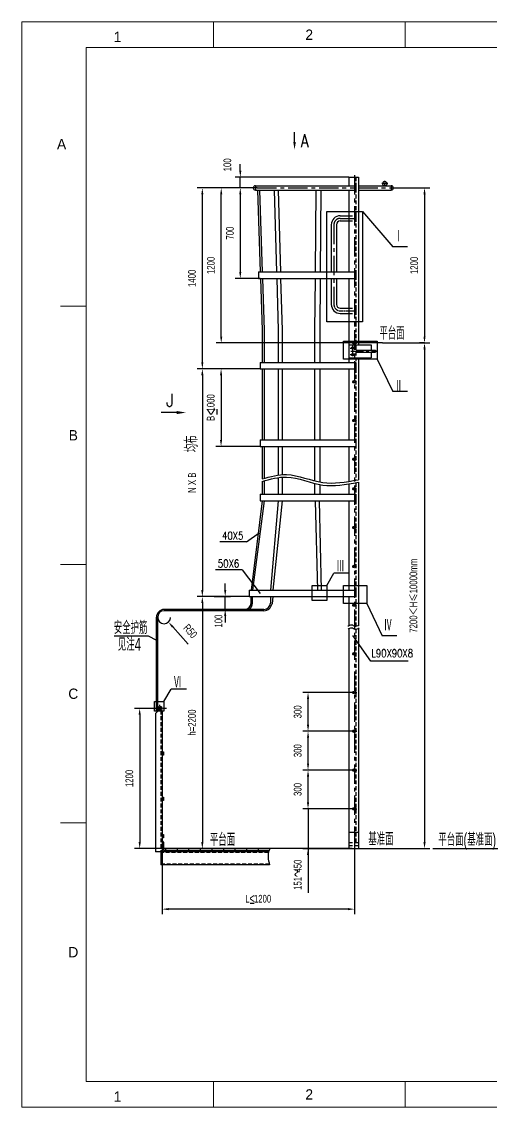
# Model space of a CAD drawing. Extents: x 148 to 221443, y -36682 to 6758.
# Drawn here: x 114475 to 118105, y -12439 to -4039 of the extents above; entities that cross this region are included whole.
import ezdxf
from ezdxf.enums import TextEntityAlignment as Align

# ---------------------------------------------------------------- set-up
doc = ezdxf.new("R2010")
doc.units = 0
doc.header["$LTSCALE"] = 10
doc.header["$MEASUREMENT"] = 0
doc.linetypes.add('CENTERX2', pattern=[4, 2.5, -0.5, 0.5, -0.5])
doc.linetypes.add('HIDDENX2', pattern=[0.75, 0.5, -0.25])
for name, color, linetype in [('2', 4, 'Continuous'), ('CENTER', 1, 'CENTERX2'), ('DIM', 4, 'Continuous'), ('HIDDEN', 7, 'HIDDENX2'), ('RED', 7, 'Continuous'), ('WHITE', 7, 'Continuous')]:
    doc.layers.add(name, color=color, linetype=linetype)
doc.layers.add('2（细实线）', color=3, linetype='Continuous', lineweight=20)
doc.layers.add('图框层', color=7, linetype='Continuous', lineweight=15)
doc.styles.add('HZ', font='ROMS.SHX', dxfattribs={"width": 0.75, "bigfont": 'GBCBIG.SHX'})
doc.styles.get("Standard").update_dxf_attribs({"font": 'wison_e.shx', "width": 0.75, "bigfont": 'wison_c.shx'})
doc.styles.add('XW', font='ROMANS.shx', dxfattribs={"width": 0.85})
doc.dimstyles.new('DIM1', dxfattribs={"dimscale": 20, "dimtxt": 3, "dimasz": 2.5, "dimexe": 2, "dimexo": 0, "dimgap": 1, "dimtad": 0, "dimdec": 0, "dimzin": 0, "dimdsep": 46, "dimtxsty": 'Standard', "dimcen": 2, "dimclrd": 3, "dimclre": 3, "dimclrt": 3, "dimadec": 0, "dimazin": 0, "dimtfac": 0.666667, "dimtdec": 0, "dimtofl": 0, "dimtmove": 2, "dimatfit": 1, "dimfxl": 2, "dimtvp": 1.333333, "dimtolj": 1, "dimtzin": 0, "dimarcsym": 0})

# ---------------------------------------------------------------- blocks, each defined once
blk = doc.blocks.new('*D469')
at = {"layer": 'Defpoints', "color": 0}
for p in [(116298.8, -5325.3), (116168.3, -6025.3), (116323.3, -6025.3)]:
    blk.add_point(p, dxfattribs=at)
at = {"layer": 'DIM', "color": 3, "lineweight": -2}
for p, q in [((116298.8, -5325.3), (116128.3, -5325.3)), ((116168.3, -5375.3), (116168.3, -5975.3)), ((116323.3, -6025.3), (116128.3, -6025.3))]:
    blk.add_line(p, q, dxfattribs=at)
at = {"layer": 'DIM', "color": 3}
for points in [[(116176.6, -5375.3), (116159.9, -5375.3), (116168.3, -5325.3)], [(116159.9, -5975.3), (116176.6, -5975.3), (116168.3, -6025.3)]]:
    blk.add_solid(points, dxfattribs=at)
at = {"layer": 'DIM', "color": 3, "insert": (116088.3, -5675.3), "char_height": 60, "attachment_point": 5, "rotation": 90}
blk.add_mtext('\\A1;700', dxfattribs=at)
blk = doc.blocks.new('*D470')
at = {"layer": 'Defpoints', "color": 0}
for p in [(116020.5, -5325.3), (116298.8, -5325.3), (117269, -6525.3)]:
    blk.add_point(p, dxfattribs=at)
at = {"layer": 'DIM', "color": 3, "lineweight": -2}
for p, q in [((116298.8, -5325.3), (115980.5, -5325.3)), ((116020.5, -6475.3), (116020.5, -5375.3)), ((117269, -6525.3), (115980.5, -6525.3))]:
    blk.add_line(p, q, dxfattribs=at)
at = {"layer": 'DIM', "color": 3}
for points in [[(116028.8, -5375.3), (116012.2, -5375.3), (116020.5, -5325.3)], [(116012.2, -6475.3), (116028.8, -6475.3), (116020.5, -6525.3)]]:
    blk.add_solid(points, dxfattribs=at)
at = {"layer": 'DIM', "color": 3, "insert": (115940.5, -5925.3), "char_height": 60, "attachment_point": 5, "rotation": 90}
blk.add_mtext('\\A1;1200', dxfattribs=at)
blk = doc.blocks.new('*D471')
at = {"layer": 'Defpoints', "color": 0}
for p in [(115874.3, -5325.3), (116298.8, -5325.3), (116323.3, -6725.3)]:
    blk.add_point(p, dxfattribs=at)
at = {"layer": 'DIM', "color": 3, "lineweight": -2}
for p, q in [((116298.8, -5325.3), (115834.3, -5325.3)), ((115874.3, -6675.3), (115874.3, -5375.3)), ((116323.3, -6725.3), (115834.3, -6725.3))]:
    blk.add_line(p, q, dxfattribs=at)
at = {"layer": 'DIM', "color": 3}
for points in [[(115882.6, -5375.3), (115865.9, -5375.3), (115874.3, -5325.3)], [(115865.9, -6675.3), (115882.6, -6675.3), (115874.3, -6725.3)]]:
    blk.add_solid(points, dxfattribs=at)
at = {"layer": 'DIM', "color": 3, "insert": (115794.3, -6025.3), "char_height": 60, "attachment_point": 5, "rotation": 90}
blk.add_mtext('\\A1;1400', dxfattribs=at)
blk = doc.blocks.new('*D472')
at = {"layer": 'Defpoints', "color": 0}
for p in [(116323.3, -6725.3), (116019.4, -7325.3), (116323.3, -7325.3)]:
    blk.add_point(p, dxfattribs=at)
at = {"layer": 'DIM', "color": 3, "lineweight": -2}
for p, q in [((116323.3, -6725.3), (115979.4, -6725.3)), ((116019.4, -6775.3), (116019.4, -7275.3)), ((116323.3, -7325.3), (115979.4, -7325.3))]:
    blk.add_line(p, q, dxfattribs=at)
at = {"layer": 'DIM', "color": 3}
for points in [[(116027.7, -6775.3), (116011, -6775.3), (116019.4, -6725.3)], [(116011, -7275.3), (116027.7, -7275.3), (116019.4, -7325.3)]]:
    blk.add_solid(points, dxfattribs=at)
at = {"layer": 'DIM', "color": 3, "insert": (115939.4, -7025.3), "char_height": 60, "attachment_point": 5, "rotation": 90}
blk.add_mtext('\\A1;B  1000', dxfattribs=at)
blk = doc.blocks.new('*D473')
at = {"layer": 'Defpoints', "color": 0}
for p in [(116303.3, -6725.3), (115874.3, -8487.5), (116237.3, -8487.5)]:
    blk.add_point(p, dxfattribs=at)
at = {"layer": 'DIM', "color": 3, "lineweight": -2}
for p, q in [((116303.3, -6725.3), (115834.3, -6725.3)), ((115874.3, -6775.3), (115874.3, -8437.5)), ((116237.3, -8487.5), (115834.3, -8487.5))]:
    blk.add_line(p, q, dxfattribs=at)
at = {"layer": 'DIM', "color": 3}
for points in [[(115882.6, -6775.3), (115865.9, -6775.3), (115874.3, -6725.3)], [(115865.9, -8437.5), (115882.6, -8437.5), (115874.3, -8487.5)]]:
    blk.add_solid(points, dxfattribs=at)
at = {"layer": 'DIM', "color": 3, "insert": (115794.3, -7606.4), "char_height": 60, "attachment_point": 5, "rotation": 90}
blk.add_mtext('\\A1;N X B', dxfattribs=at)
blk = doc.blocks.new('*D474')
at = {"layer": 'Defpoints', "color": 0}
for p in [(116693.1, -9830), (117055.9, -9830), (117035.9, -10130)]:
    blk.add_point(p, dxfattribs=at)
at = {"layer": 'DIM', "color": 3, "lineweight": -2}
for p, q in [((117055.9, -9830), (116653.1, -9830)), ((116693.1, -10080), (116693.1, -9880)), ((117035.9, -10130), (116653.1, -10130))]:
    blk.add_line(p, q, dxfattribs=at)
at = {"layer": 'DIM', "color": 3}
for points in [[(116701.5, -9880), (116684.8, -9880), (116693.1, -9830)], [(116684.8, -10080), (116701.5, -10080), (116693.1, -10130)]]:
    blk.add_solid(points, dxfattribs=at)
at = {"layer": 'DIM', "color": 3, "insert": (116613.1, -9980), "char_height": 60, "attachment_point": 5, "rotation": 90}
blk.add_mtext('\\A1;300', dxfattribs=at)
blk = doc.blocks.new('*D475')
at = {"layer": 'Defpoints', "color": 0}
for p in [(116693.1, -9530), (117055.9, -9530), (117055.9, -9830)]:
    blk.add_point(p, dxfattribs=at)
at = {"layer": 'DIM', "color": 3, "lineweight": -2}
for p, q in [((117055.9, -9530), (116653.1, -9530)), ((116693.1, -9780), (116693.1, -9580)), ((117055.9, -9830), (116653.1, -9830))]:
    blk.add_line(p, q, dxfattribs=at)
at = {"layer": 'DIM', "color": 3}
for points in [[(116701.5, -9580), (116684.8, -9580), (116693.1, -9530)], [(116684.8, -9780), (116701.5, -9780), (116693.1, -9830)]]:
    blk.add_solid(points, dxfattribs=at)
at = {"layer": 'DIM', "color": 3, "insert": (116613.1, -9680), "char_height": 60, "attachment_point": 5, "rotation": 90}
blk.add_mtext('\\A1;300', dxfattribs=at)
blk = doc.blocks.new('*D476')
at = {"layer": 'Defpoints', "color": 0}
for p in [(116693.1, -9230), (117055.9, -9230), (117055.9, -9530)]:
    blk.add_point(p, dxfattribs=at)
at = {"layer": 'DIM', "color": 3, "lineweight": -2}
for p, q in [((117055.9, -9230), (116653.1, -9230)), ((116693.1, -9480), (116693.1, -9280)), ((117055.9, -9530), (116653.1, -9530))]:
    blk.add_line(p, q, dxfattribs=at)
at = {"layer": 'DIM', "color": 3}
for points in [[(116701.5, -9280), (116684.8, -9280), (116693.1, -9230)], [(116684.8, -9480), (116701.5, -9480), (116693.1, -9530)]]:
    blk.add_solid(points, dxfattribs=at)
at = {"layer": 'DIM', "color": 3, "insert": (116613.1, -9380), "char_height": 60, "attachment_point": 5, "rotation": 90}
blk.add_mtext('\\A1;300', dxfattribs=at)
blk = doc.blocks.new('*D477')
at = {"layer": 'Defpoints', "color": 0}
for p in [(117015.9, -10130), (116693.1, -10437.5), (117035.9, -10437.5)]:
    blk.add_point(p, dxfattribs=at)
at = {"layer": 'DIM', "color": 3, "lineweight": -2}
for p, q in [((116693.1, -10080), (116693.1, -10030)), ((117015.9, -10130), (116653.1, -10130)), ((116693.1, -10130), (116693.1, -10437.5)), ((117035.9, -10437.5), (116653.1, -10437.5)), ((116693.1, -10487.5), (116693.1, -10537.5))]:
    blk.add_line(p, q, dxfattribs=at)
at = {"layer": 'DIM', "color": 3}
for points in [[(116684.8, -10080), (116701.5, -10080), (116693.1, -10130)], [(116701.5, -10487.5), (116684.8, -10487.5), (116693.1, -10437.5)]]:
    blk.add_solid(points, dxfattribs=at)
at = {"layer": 'DIM', "color": 3, "insert": (116613.5, -10640), "char_height": 60, "attachment_point": 5, "rotation": 90}
blk.add_mtext('\\A1;151  450', dxfattribs=at)
blk = doc.blocks.new('*D478')
at = {"layer": 'Defpoints', "color": 0}
for p in [(117379.3, -5325.3), (117463.7, -6525.3), (117595.5, -6525.3)]:
    blk.add_point(p, dxfattribs=at)
at = {"layer": 'DIM', "color": 3, "lineweight": -2}
for p, q in [((117379.3, -5325.3), (117635.5, -5325.3)), ((117595.5, -5375.3), (117595.5, -6475.3)), ((117463.7, -6525.3), (117635.5, -6525.3))]:
    blk.add_line(p, q, dxfattribs=at)
at = {"layer": 'DIM', "color": 3}
for points in [[(117603.9, -5375.3), (117587.2, -5375.3), (117595.5, -5325.3)], [(117587.2, -6475.3), (117603.9, -6475.3), (117595.5, -6525.3)]]:
    blk.add_solid(points, dxfattribs=at)
at = {"layer": 'DIM', "color": 3, "insert": (117515.5, -5925.3), "char_height": 60, "attachment_point": 5, "rotation": 90}
blk.add_mtext('\\A1;1200', dxfattribs=at)
blk = doc.blocks.new('*D479')
at = {"layer": 'Defpoints', "color": 0}
for p in [(117595.5, -6525.3), (117359.7, -10437.5), (117595.5, -10437.5)]:
    blk.add_point(p, dxfattribs=at)
at = {"layer": 'DIM', "color": 3, "lineweight": -2}
for p, q in [((117595.5, -6525.3), (117555.5, -6525.3)), ((117595.5, -6575.3), (117595.5, -10387.5)), ((117359.7, -10437.5), (117635.5, -10437.5))]:
    blk.add_line(p, q, dxfattribs=at)
at = {"layer": 'DIM', "color": 3}
for points in [[(117603.9, -6575.3), (117587.2, -6575.3), (117595.5, -6525.3)], [(117587.2, -10387.5), (117603.9, -10387.5), (117595.5, -10437.5)]]:
    blk.add_solid(points, dxfattribs=at)
at = {"layer": 'DIM', "color": 3, "insert": (117510.2, -8481.4), "char_height": 60, "attachment_point": 5, "rotation": 90}
blk.add_mtext('\\A1;7200{\\fSimSun|b0|i0|c134|p54;＜}H{\\fSimSun|b0|i0|c134|p;≤}10000mm', dxfattribs=at)
blk = doc.blocks.new('*D480')
at = {"layer": 'Defpoints', "color": 0}
for p in [(117008.3, -5242.1), (116168.3, -5325.3), (116278.8, -5325.3)]:
    blk.add_point(p, dxfattribs=at)
at = {"layer": 'DIM', "color": 3, "lineweight": -2}
for p, q in [((116168.3, -5192.1), (116168.3, -5142.1)), ((117008.3, -5242.1), (116128.3, -5242.1)), ((116278.8, -5325.3), (116128.3, -5325.3)), ((116168.3, -5375.3), (116168.3, -5425.3))]:
    blk.add_line(p, q, dxfattribs=at)
at = {"layer": 'DIM', "color": 3}
for points in [[(116159.9, -5192.1), (116176.6, -5192.1), (116168.3, -5242.1)], [(116176.6, -5375.3), (116159.9, -5375.3), (116168.3, -5325.3)]]:
    blk.add_solid(points, dxfattribs=at)
at = {"layer": 'DIM', "color": 3, "insert": (116068.3, -5147), "char_height": 60, "attachment_point": 5, "rotation": 90}
blk.add_mtext('\\A1;100', dxfattribs=at)
blk = doc.blocks.new('*D481')
at = {"layer": 'Defpoints', "color": 0}
for p in [(116237.3, -8487.5), (115874.3, -10437.5), (116696.5, -10437.5)]:
    blk.add_point(p, dxfattribs=at)
at = {"layer": 'DIM', "color": 3, "lineweight": -2}
for p, q in [((116237.3, -8487.5), (115834.3, -8487.5)), ((115874.3, -8537.5), (115874.3, -10387.5)), ((116696.5, -10437.5), (115834.3, -10437.5))]:
    blk.add_line(p, q, dxfattribs=at)
at = {"layer": 'DIM', "color": 3}
for points in [[(115882.6, -8537.5), (115865.9, -8537.5), (115874.3, -8487.5)], [(115865.9, -10387.5), (115882.6, -10387.5), (115874.3, -10437.5)]]:
    blk.add_solid(points, dxfattribs=at)
at = {"layer": 'DIM', "color": 3, "insert": (115794.3, -9462.5), "char_height": 60, "attachment_point": 5, "rotation": 90}
blk.add_mtext('\\A1;h=2200', dxfattribs=at)
blk = doc.blocks.new('*D482')
at = {"layer": 'Defpoints', "color": 0}
for p in [(117052.3, -10287.3), (115562.3, -10462.5), (115562.3, -10906.2)]:
    blk.add_point(p, dxfattribs=at)
at = {"layer": 'DIM', "color": 3, "lineweight": -2}
for p, q in [((117052.3, -10287.3), (117052.3, -10946.2)), ((115562.3, -10462.5), (115562.3, -10946.2)), ((117002.3, -10906.2), (115612.3, -10906.2))]:
    blk.add_line(p, q, dxfattribs=at)
at = {"layer": 'DIM', "color": 3}
for points in [[(115612.3, -10897.9), (115612.3, -10914.5), (115562.3, -10906.2)], [(117002.3, -10914.5), (117002.3, -10897.9), (117052.3, -10906.2)]]:
    blk.add_solid(points, dxfattribs=at)
at = {"layer": 'DIM', "color": 3, "insert": (116307.3, -10826.2), "char_height": 60, "attachment_point": 5}
blk.add_mtext('\\A1;L  1200', dxfattribs=at)
blk = doc.blocks.new('*D483')
at = {"layer": 'Defpoints', "color": 0}
for p in [(115514.1, -9352.5), (115389, -10437.5), (115587.9, -10437.5)]:
    blk.add_point(p, dxfattribs=at)
at = {"layer": 'WHITE', "color": 3, "linetype": 'Continuous', "lineweight": -2}
for p, q in [((115514.1, -9352.5), (115349, -9352.5)), ((115389, -9402.5), (115389, -10387.5)), ((115587.9, -10437.5), (115349, -10437.5))]:
    blk.add_line(p, q, dxfattribs=at)
at = {"layer": 'WHITE', "color": 3}
for points in [[(115397.3, -9402.5), (115380.6, -9402.5), (115389, -9352.5)], [(115380.6, -10387.5), (115397.3, -10387.5), (115389, -10437.5)]]:
    blk.add_solid(points, dxfattribs=at)
at = {"layer": 'WHITE', "color": 3, "insert": (115309, -9895), "char_height": 60, "attachment_point": 5, "rotation": 90}
blk.add_mtext('\\A1;1200', dxfattribs=at)
blk = doc.blocks.new('*D484')
at = {"layer": 'Defpoints', "color": 0}
for p in [(115965.1, -8487.5), (116051.4, -8487.5), (115965.1, -8587.5)]:
    blk.add_point(p, dxfattribs=at)
at = {"layer": 'DIM', "color": 3, "lineweight": -2}
for p, q in [((116051.4, -8437.5), (116051.4, -8387.5)), ((115965.1, -8487.5), (116091.4, -8487.5)), ((115965.1, -8587.5), (116091.4, -8587.5)), ((116051.4, -8637.5), (116051.4, -8687.5))]:
    blk.add_line(p, q, dxfattribs=at)
at = {"layer": 'DIM', "color": 3}
for points in [[(116043, -8437.5), (116059.7, -8437.5), (116051.4, -8487.5)], [(116059.7, -8637.5), (116043, -8637.5), (116051.4, -8587.5)]]:
    blk.add_solid(points, dxfattribs=at)
at = {"layer": 'DIM', "color": 3, "insert": (115999.4, -8677.1), "char_height": 60, "attachment_point": 5, "rotation": 90}
blk.add_mtext('\\A1;100', dxfattribs=at)
blk = doc.blocks.new('1.25A2')
for p, q in [((14585.48, 9173.89), (14595.48, 9173.89)), ((14585.48, 9073.89), (14595.48, 9073.89)), ((14585.48, 8973.89), (14595.48, 8973.89))]:
    blk.add_line(p, q)
at = {"layer": '图框层', "ltscale": 10}
for p, q in [((14570.48, 9283.89), (15312.98, 9283.89)), ((14570.48, 8863.89), (14570.48, 9283.89)), ((14570.48, 9283.89), (14570.48, 8863.89)), ((14570.48, 9283.89), (14570.48, 9273.89)), ((14570.48, 9283.89), (14570.48, 8863.89)), ((14644.73, 9283.89), (14644.73, 9273.89)), ((14718.98, 9283.89), (14718.98, 9273.89)), ((14595.48, 9273.89), (15302.98, 9273.89)), ((14595.48, 8873.89), (14595.48, 9273.89)), ((15302.98, 8873.89), (14595.48, 8873.89)), ((14644.73, 8873.89), (14644.73, 8863.89)), ((14718.98, 8873.89), (14718.98, 8863.89)), ((15312.98, 8863.89), (14570.48, 8863.89))]:
    blk.add_line(p, q, dxfattribs=at)
at = {"style": 'HZ'}
for s, p in [('1', (14607.61, 9278.01)), ('2', (14681.86, 9278.89)), ('A', (14585.94, 9236.52)), ('B', (14590.48, 9123.89)), ('C', (14590.48, 9023.89)), ('D', (14590.48, 8923.89)), ('2', (14681.86, 8868.89)), ('1', (14607.61, 8868.01))]:
    blk.add_text(s, height=4, dxfattribs=at).set_placement(p, align=Align.MIDDLE)
blk = doc.blocks.new('*D2011')
at = {"layer": 'Defpoints', "color": 0}
for p in [(115578.6, -8647.5), (115611.8, -8684.9)]:
    blk.add_point(p, dxfattribs=at)
at = {"layer": 'DIM', "color": 3, "lineweight": -2}
blk.add_line((115764.6, -8856.8), (115645, -8722.2), dxfattribs=at)
blk.add_arc((115578.6, -8647.5), 50, 180, 358.78714, dxfattribs=at)
at = {"layer": 'DIM', "color": 3}
blk.add_solid([(115651.3, -8716.7), (115638.8, -8727.8), (115611.8, -8684.9)], dxfattribs=at)
at = {"layer": 'DIM', "color": 3, "insert": (115781.2, -8755), "char_height": 60, "attachment_point": 5, "rotation": 311.63078}
blk.add_mtext('\\A1;R50', dxfattribs=at)

msp = doc.modelspace()

# ---------------------------------------------------------------- linework, layer by layer
at = {"color": 3}
for p, q in [((116216.5971, -8064.3706), (116314.7938, -7995.5096)), ((116216.5971, -8064.3706), (116009.5257, -8064.3706)), ((116184.0337, -8280.3468), (115976.9623, -8280.3468)), ((116184.0337, -8280.3468), (116322.0113, -8464.8671))]:
    msp.add_line(p, q, dxfattribs=at)
at = {"color": 6}
msp.add_spline([(116393.2588, -10432.6489), (116394.2296, -10445.7955), (116392.2968, -10450.2104), (116394.3677, -10562.4876)], degree=3, dxfattribs=at)
at = {"layer": '2', "color": 3, "linetype": 'Continuous'}
for p, q in [((117147.3228, -8540.8595), (117267.1096, -8790.3059)), ((115190.4236, -8791.7058), (115454.4616, -8791.7058)), ((115454.4616, -8791.7058), (115518.6094, -8826.1526)), ((117178.4632, -8986.7651), (117040.5682, -8788.2255)), ((117381.6222, -8790.3059), (117267.1096, -8790.3059)), ((117467.5347, -8986.7651), (117178.4632, -8986.7651)), ((115576.7517, -9300.6775), (115632.7784, -9204.696)), ((115751.857, -9204.696), (115632.7784, -9204.696))]:
    msp.add_line(p, q, dxfattribs=at)
msp.add_lwpolyline([(115504.4658, -9300.6775), (115576.7517, -9300.6775), (115576.7517, -9375.2572), (115504.4658, -9375.2572)], close=True, dxfattribs=at)
at = {"layer": 'CENTER', "ltscale": 6}
for p, q in [((117052.2717, -5227.1822), (117052.2717, -10437.4876)), ((116298.8068, -5325.336), (117064.4987, -5325.336)), ((117083.2717, -5325.336), (117379.2751, -5325.336)), ((116893.2717, -5610.9617), (116893.2717, -6226.4739)), ((116943.2717, -5560.9617), (117063.2717, -5560.9617))]:
    msp.add_line(p, q, dxfattribs=at)
at = {"layer": 'CENTER'}
for p, q in [((117310.5487, -5291.836), (117263.9783, -5291.836)), ((117287.08, -5312.0676), (117287.08, -5270.6312)), ((116943.2717, -6276.4739), (117063.2717, -6276.4739))]:
    msp.add_line(p, q, dxfattribs=at)
at = {"layer": 'CENTER', "ltscale": 0.5}
for p, q in [((117018.6007, -6564.7068), (117056.7972, -6564.7068)), ((117018.6007, -6614.7068), (117055.9484, -6614.7068)), ((117035.8624, -6825.2189), (117071.0519, -6825.2189)), ((117035.8624, -7125.2189), (117071.0519, -7125.2189)), ((117035.8624, -7425.2189), (117071.0519, -7425.2189)), ((117035.8624, -7654.2189), (117071.0519, -7654.2189)), ((117035.8624, -7954.2189), (117071.0519, -7954.2189)), ((117035.8624, -8254.2189), (117071.0519, -8254.2189)), ((117035.8624, -8554.2189), (117071.0519, -8554.2189)), ((117035.8624, -8930.0183), (117071.0519, -8930.0183))]:
    msp.add_line(p, q, dxfattribs=at)
at = {"layer": 'CENTER', "ltscale": 4}
msp.add_line((117023.6691, -6589.7068), (117225.9376, -6589.7068), dxfattribs=at)
at = {"layer": 'CENTER', "ltscale": 6}
msp.add_arc((116943.2717, -5610.9617), 50, 90, 180, dxfattribs=at)
at = {"layer": 'CENTER'}
msp.add_arc((116943.2717, -6226.4739), 50, 180, 270, dxfattribs=at)
at = {"layer": 'DIM'}
for p, q in [((116588.8282, -4969.9779), (116588.8282, -4894.891)), ((117115.0005, -5507.5899), (117349.7368, -5780.5205)), ((117464.2494, -5780.5205), (117349.7368, -5780.5205)), ((117035.8624, -6525.336), (117071.0519, -6525.336)), ((117268.9654, -6525.336), (117463.6755, -6525.336)), ((117229.95, -6651.1286), (117349.7368, -6900.575)), ((117464.2494, -6900.575), (117349.7368, -6900.575)), ((115675.7873, -7063.5798), (115555.7866, -7063.5798)), ((116837.4905, -8402.401), (116893.5171, -8306.4195)), ((117012.5958, -8306.4195), (116893.5171, -8306.4195)), ((117035.8624, -9230.0183), (117071.0519, -9230.0183)), ((117035.8624, -9530.0183), (117071.0519, -9530.0183)), ((117035.8624, -9830.0183), (117071.0519, -9830.0183)), ((117035.8624, -10130.0183), (117071.0519, -10130.0183)), ((116651.6371, -10437.4876), (117359.7491, -10437.4876)), ((117658.744, -10437.4876), (118198.5671, -10437.4876))]:
    msp.add_line(p, q, dxfattribs=at)
at = {"layer": 'DIM', "color": 1}
msp.add_line((117038.2717, -6546.6381), (117038.2717, -6627.8311), dxfattribs=at)
at = {"layer": 'DIM', "color": 1, "linetype": 'CENTERX2'}
for p, q in [((115596.5824, -9352.4876), (115494.1364, -9352.4876)), ((115545.3594, -9373.9556), (115545.3594, -9325.0504))]:
    msp.add_line(p, q, dxfattribs=at)
at = {"layer": 'DIM'}
for points in [[(116839.997, -5507.5899), (117115.0005, -5507.5899), (117115.0005, -6362.538), (116839.997, -6362.538)], [(116968.1995, -6512.2824), (117229.95, -6512.2824), (117229.95, -6651.1286), (116968.1995, -6651.1286)], [(116724.5438, -8402.401), (116837.4905, -8402.401), (116837.4905, -8518.9317), (116724.5438, -8518.9317)], [(116968.1995, -8402.0133), (117147.3228, -8402.0133), (117147.3228, -8540.8595), (116968.1995, -8540.8595)]]:
    msp.add_lwpolyline(points, close=True, dxfattribs=at)
for points in [[(116338.2717, -7577.283), (116401.1316, -7557.9088), (116557.9717, -7516.4015), (116797.8557, -7632.55), (116980.7255, -7602.6513), (117083.2717, -7583.8864)], [(116338.2717, -7596.95), (116401.1316, -7577.5758), (116557.9717, -7536.0685), (116797.8557, -7652.217), (116980.7255, -7622.3182), (117083.2717, -7603.5533)]]:
    msp.add_open_spline(points, degree=3, knots=[33.121208986, 33.121208986, 33.121208986, 33.121208986, 225.090956529, 512.442106778, 775.223841964, 775.223841964, 775.223841964, 775.223841964], dxfattribs=at)
for points in [[(117002.087, -8716.3724), (117031.0553, -8705.3019), (117055.5505, -8716.1595), (117089.4178, -8705.9406)], [(117002.8615, -8739.7326), (117031.8298, -8728.6621), (117056.325, -8739.5197), (117090.1924, -8729.3008)]]:
    msp.add_spline(points, degree=3, dxfattribs=at)
for points in [[(116578.8282, -4969.9779), (116598.8282, -4969.9779), (116588.8282, -5029.9779)], [(115675.7873, -7051.5798), (115747.7873, -7063.5798), (115675.7873, -7075.5798)]]:
    msp.add_solid(points, dxfattribs=at)
at = {"layer": 'HIDDEN', "color": 2, "ltscale": 6}
for p, q in [((117063.2717, -5242.086), (117063.2717, -7587.5172)), ((117008.2717, -5540.9617), (117063.2717, -5540.9617)), ((117008.2717, -5580.9617), (117063.2717, -5580.9617)), ((117008.2717, -6256.4739), (117063.2717, -6256.4739)), ((117008.2717, -6296.4739), (117063.2717, -6296.4739)), ((117063.2717, -7607.1842), (117063.2717, -8716.6924)), ((117063.2717, -8740.114), (117063.2717, -10392.9643)), ((117083.2717, -10392.9643), (117008.2717, -10392.9643)), ((117083.2717, -10417.4876), (117008.2717, -10417.4876))]:
    msp.add_line(p, q, dxfattribs=at)
at = {"layer": 'HIDDEN', "ltscale": 6}
msp.add_line((117063.2717, -5540.9617), (117063.2717, -5580.9617), dxfattribs=at)
at = {"layer": 'HIDDEN'}
msp.add_line((117063.2717, -6256.4739), (117063.2717, -6296.4739), dxfattribs=at)
at = {"layer": 'HIDDEN', "color": 2, "linetype": 'HIDDENX2', "ltscale": 6}
for p, q in [((115552.2717, -9369.2376), (115552.2717, -10462.4876)), ((116386.035, -10467.4876), (115552.2717, -10467.4876)), ((116393.1706, -10557.4876), (115552.2717, -10557.4876))]:
    msp.add_line(p, q, dxfattribs=at)
at = {"layer": 'RED', "color": 3}
for p, q in [((116168.2675, -5325.336), (116168.2675, -5242.086)), ((116051.3685, -8587.4876), (116051.3685, -8487.4876))]:
    msp.add_line(p, q, dxfattribs=at)
at = {"layer": 'RED'}
for p, q in [((117008.2717, -5242.086), (117083.2717, -5242.086)), ((117008.2717, -5242.086), (117008.2717, -5308.586)), ((117083.2717, -5242.086), (117083.2717, -6539.7068)), ((116285.5217, -5308.586), (117063.2717, -5308.586)), ((116285.5217, -5308.586), (116285.5217, -5342.086)), ((116285.5217, -5342.086), (117063.2717, -5342.086)), ((116302.8199, -5342.086), (116323.5444, -5975.336)), ((116317.8279, -5342.086), (116338.5524, -5975.336)), ((116430.1573, -5342.086), (116448.9724, -5975.336)), ((116460.7717, -5342.086), (116479.6028, -5975.336)), ((116752.8025, -5342.086), (116747.6486, -5975.336)), ((116792.8025, -5342.086), (116787.8289, -5975.336)), ((117008.2717, -5342.086), (117008.2717, -5442.086)), ((117063.2717, -5308.586), (117063.2717, -5342.086)), ((117083.2717, -5308.586), (117337.08, -5308.586)), ((117083.2717, -5342.086), (117337.08, -5342.086)), ((117337.08, -5308.586), (117337.08, -5342.086)), ((117008.2717, -5442.086), (117008.2717, -5975.336)), ((116943.2717, -5540.9617), (117008.2717, -5540.9617)), ((116873.2717, -5610.9617), (116873.2717, -5975.336)), ((116913.2717, -5610.9617), (116913.2717, -5975.336)), ((116943.2717, -5580.9617), (117008.2717, -5580.9617)), ((116308.2717, -5975.336), (117063.2717, -5975.336)), ((116308.2717, -5975.336), (116308.2717, -6025.336)), ((116308.2717, -6025.336), (117063.2717, -6025.336)), ((116325.1808, -6025.336), (116338.2717, -6425.336)), ((116340.1888, -6025.336), (116353.2797, -6425.336)), ((116450.458, -6025.336), (116462.3427, -6425.336)), ((116481.0896, -6025.336), (116492.9845, -6425.336)), ((116747.2416, -6025.336), (116743.9861, -6425.336)), ((116787.4362, -6025.336), (116784.2947, -6425.336)), ((116873.2717, -6025.336), (116873.2717, -6226.4739)), ((116913.2717, -6025.336), (116913.2717, -6226.4739)), ((117008.2717, -6025.336), (117008.2717, -6675.336)), ((117063.2717, -5975.336), (117063.2717, -6025.336)), ((116943.2717, -6256.4739), (117008.2717, -6256.4739)), ((116943.2717, -6296.4739), (117008.2717, -6296.4739)), ((116338.2717, -6425.336), (116338.2717, -6675.336)), ((116353.2797, -6425.336), (116353.2797, -6675.336)), ((116462.3427, -6425.336), (116462.3427, -6675.336)), ((116492.9845, -6425.336), (116492.9845, -6675.336)), ((116743.9861, -6425.336), (116743.9861, -6675.336)), ((116784.2947, -6425.336), (116784.2947, -6675.336)), ((117008.2717, -6539.7068), (117183.2717, -6539.7068)), ((117183.2717, -6539.7068), (117183.2717, -6582.2068)), ((117068.2717, -6582.2068), (117214.9008, -6582.2068)), ((117068.2717, -6582.2068), (117068.2717, -6597.2068)), ((117068.2717, -6597.2068), (117214.9008, -6597.2068)), ((117183.2717, -6597.2068), (117183.2717, -6639.7068)), ((117214.9008, -6582.2068), (117214.9008, -6597.2068)), ((116323.2717, -6675.336), (117063.2717, -6675.336)), ((116323.2717, -6675.336), (116323.2717, -6725.336)), ((117008.2717, -6639.7068), (117183.2717, -6639.7068)), ((117063.2717, -6675.336), (117063.2717, -6725.336)), ((117083.2717, -6639.7068), (117083.2717, -7426.3425)), ((116323.2717, -6725.336), (117063.2717, -6725.336)), ((116338.2717, -6725.336), (116338.2717, -7275.336)), ((116353.2717, -6725.336), (116353.2717, -7275.336)), ((116462.3427, -6725.336), (116462.3427, -7275.336)), ((116492.9845, -6725.336), (116492.9845, -7275.336)), ((116743.9861, -6725.336), (116743.9861, -7275.336)), ((116784.2947, -6725.336), (116784.2947, -7275.336)), ((117008.2717, -6725.336), (117008.2717, -7275.336)), ((116323.2717, -7275.336), (117063.2717, -7275.336)), ((116323.2717, -7275.336), (116323.2717, -7325.336)), ((117063.2717, -7275.336), (117063.2717, -7325.336)), ((116323.2717, -7325.336), (117063.2717, -7325.336)), ((116338.2717, -7325.336), (116338.2717, -7577.283)), ((116353.2717, -7325.336), (116353.2717, -7572.7198)), ((116462.3427, -7325.336), (116462.3427, -7547.1356)), ((116492.9845, -7325.336), (116492.9845, -7543.9394)), ((116743.9861, -7325.336), (116743.9861, -7591.8477)), ((116784.2947, -7325.336), (116784.2947, -7600.9252)), ((117008.2717, -7325.336), (117008.2717, -7595.7904)), ((117083.2717, -7426.3425), (117083.2717, -7583.8864)), ((116338.2717, -7596.95), (116338.2717, -7695.5486)), ((116353.2717, -7592.3867), (116353.2717, -7695.5486)), ((116462.3427, -7566.8025), (116462.3427, -7695.5486)), ((116492.9845, -7563.6064), (116492.9845, -7695.5486)), ((116743.9861, -7591.8), (116743.9861, -7591.8477)), ((116743.9861, -7611.5146), (116743.9861, -7695.5486)), ((116784.2947, -7620.5921), (116784.2947, -7695.5486)), ((117008.2717, -7615.4573), (117008.2717, -7695.5486)), ((117083.2717, -7603.5533), (117083.2717, -8709.366)), ((116323.2717, -7695.5486), (117063.2717, -7695.5486)), ((116323.2717, -7695.5486), (116323.2717, -7745.5486)), ((117063.2717, -7695.5486), (117063.2717, -7745.5486)), ((116338.2717, -7745.5486), (116252.2717, -8437.4876)), ((116353.2717, -7745.5486), (116262.2717, -8437.4876)), ((116323.2717, -7745.5486), (117063.2717, -7745.5486)), ((116461.2717, -7745.5486), (116401.5177, -8437.4876)), ((116492.9845, -7745.5486), (116421.5177, -8437.4876)), ((116748.2717, -7745.5486), (116765.3721, -8437.4876)), ((116778.2717, -7745.5486), (116794.9163, -8437.4876)), ((117008.2717, -7745.5486), (117008.2717, -8437.4876)), ((116237.2717, -8437.4876), (117062.2717, -8437.4876)), ((116237.2717, -8437.4876), (116237.2717, -8487.4876)), ((117062.2717, -8437.4876), (117062.2717, -8487.4876)), ((116237.2717, -8487.4876), (117062.2717, -8487.4876)), ((116252.2717, -8537.4876), (116252.2717, -8487.4876)), ((116262.2717, -8537.4876), (116262.2717, -8487.4876)), ((116401.5177, -8487.4876), (116401.5177, -8537.4876)), ((116421.5177, -8487.4876), (116413.9916, -8544.2847)), ((117008.2717, -8487.4876), (117008.2717, -8712.4142)), ((115518.6094, -9367.4876), (115518.6094, -8647.4876)), ((115528.6094, -9367.4876), (115528.6094, -8647.4876)), ((116351.5177, -8587.4876), (115578.6094, -8587.4876)), ((116351.5177, -8597.4876), (115578.6094, -8597.4876)), ((117083.2717, -8733.1424), (117083.2717, -10437.4876)), ((117008.2717, -8736.2548), (117008.2717, -10437.4876)), ((115534.1575, -9369.2376), (115512.2717, -9391.1234)), ((115512.2717, -9391.1234), (115512.2717, -10462.4876)), ((115528.6094, -9367.4876), (115518.6094, -9367.4876)), ((115534.1575, -9369.2376), (115562.2717, -9369.2376)), ((115562.2717, -9369.2376), (115562.2717, -10462.4876)), ((117083.2717, -10312.4876), (117008.2717, -10312.4876)), ((115572.2717, -10387.4876), (115572.2717, -10452.4876)), ((115562.2717, -10462.4876), (115512.2717, -10462.4876)), ((116387.4242, -10462.4876), (115552.2717, -10462.4876)), ((115552.2717, -10462.4876), (115552.2717, -10562.4876)), ((116391.2213, -10452.4876), (115572.2717, -10452.4876)), ((115587.8947, -10437.4876), (115587.8947, -10452.4876)), ((116394.3377, -10437.4876), (115587.8947, -10437.4876)), ((115678.4838, -10437.4876), (115678.4838, -10452.4876)), ((115767.4805, -10437.4876), (115767.4805, -10452.4876)), ((115858.0696, -10437.4876), (115858.0696, -10452.4876)), ((115947.0663, -10437.4876), (115947.0663, -10452.4876)), ((116037.6554, -10437.4876), (116037.6554, -10452.4876)), ((116126.6521, -10437.4876), (116126.6521, -10452.4876)), ((116217.2412, -10437.4876), (116217.2412, -10452.4876)), ((116306.2379, -10437.4876), (116306.2379, -10452.4876)), ((117008.2717, -10437.4876), (117083.2717, -10437.4876)), ((116394.3677, -10562.4876), (115552.2717, -10562.4876))]:
    msp.add_line(p, q, dxfattribs=at)
at = {"layer": 'RED', "color": 3, "linetype": 'Continuous'}
msp.add_line((116693.1205, -10437.4876), (116693.1205, -10780.7224), dxfattribs=at)
at = {"layer": 'RED'}
for points in [[(115562.2717, -9689.9876), (115572.2717, -9689.9876), (115572.2717, -9714.9876), (115562.2717, -9714.9876)], [(115562.2717, -10039.9876), (115572.2717, -10039.9876), (115572.2717, -10064.9876), (115562.2717, -10064.9876)], [(115562.2717, -10328.8092), (115572.2717, -10328.8092), (115572.2717, -10353.8092), (115562.2717, -10353.8092)]]:
    msp.add_lwpolyline(points, dxfattribs=at)
for centre, radius in [((117287.08, -5291.836), 16.75), ((117052.2717, -6525.336), 11), ((117038.2717, -6564.7068), 9), ((117038.2717, -6614.7068), 9), ((117052.2717, -6825.2189), 11), ((117052.2717, -7125.2189), 11), ((117052.2717, -7425.2189), 11), ((117052.2717, -7654.2189), 11), ((117052.2717, -7954.2189), 11), ((117052.2717, -8254.2189), 11), ((117052.2717, -8554.2189), 11), ((117052.2717, -8930.0183), 11), ((117052.2717, -9230.0183), 11), ((115545.3594, -9352.4876), 16.75), ((115545.3594, -9352.4876), 11.75), ((117052.2717, -9530.0183), 11), ((117052.2717, -9830.0183), 11), ((117052.2717, -10130.0183), 11)]:
    msp.add_circle(centre, radius, dxfattribs=at)
for centre, radius, start, end in [((116285.5217, -5325.336), 16.75, 90, 270), ((117337.08, -5325.336), 16.75, 270, 90), ((116943.2717, -5610.9617), 70, 90, 180), ((116943.2717, -5610.9617), 30, 90, 180), ((116943.2717, -6226.4739), 70, 180, 270), ((116943.2717, -6226.4739), 30, 180, 270), ((116202.2717, -8537.4876), 50, 270, 0), ((116202.2717, -8537.4876), 60, 303.55730976, 0), ((116351.5177, -8537.4876), 50, 270, 0), ((116348.871, -8531.0981), 66.4423, 272.2828998, 348.5526533), ((115578.6094, -8647.4876), 60, 90, 180), ((115578.6094, -8647.4876), 50, 90, 180), ((115562.2717, -10387.4876), 10, 0, 90), ((115607.3716, -10462.4876), 10, 0, 90)]:
    msp.add_arc(centre, radius, start, end, dxfattribs=at)

# ---------------------------------------------------------------- block references
at = {"layer": '2（细实线）', "xscale": 20, "yscale": 20, "zscale": 20}
msp.add_blockref('1.25A2', (-176934.8666, -189717.1551), dxfattribs=at)

# ---------------------------------------------------------------- texts
at = {"color": 3, "style": 'XW', "width": 0.8}
for s, p in [('40X5', (116027.5558, -8045.9499)), ('50X6', (115994.9925, -8261.9261)), ('L90X90X8', (117184.0133, -8955.8125))]:
    msp.add_text(s, height=60, dxfattribs=at).set_placement(p)
at = {"layer": '2', "color": 3, "linetype": 'Continuous', "style": 'HZ', "width": 0.65}
for s, height, p in [('平台面', 100, (117246.1402, -6498.8102)), ('安全护筋', 100, (115188.8106, -8777.4211)), ('Ⅳ', 100, (117279.4221, -8757.2976)), ('见注4', 100, (115220.2098, -8907.2605)), ('Ⅵ', 100, (115650.7841, -9199.0779)), ('平台面', 100, (115932.924, -10418.1892)), ('基准面', 100, (117160.5509, -10412.7541)), ('平台面(基准面)', 100, (117702.2268, -10416.9364)), ('≤', 80, (116240.5155, -10865.4219))]:
    msp.add_text(s, height=height, dxfattribs=at).set_placement(p)
for s, p in [('≤', (115993.1305, -7082.1143)), ('均布', (115838.9886, -7370.5614)), ('～', (116658.9196, -10658.746))]:
    msp.add_text(s, height=100, rotation=90, dxfattribs=at).set_placement(p)
at = {"layer": 'DIM', "style": 'XW', "width": 0.8}
msp.add_text('A', height=100, dxfattribs=at).set_placement((116697.4256, -4959.3251), align=Align.MIDDLE_RIGHT)
at = {"layer": 'DIM'}
for s, style, width, p in [('Ⅰ', 'HZ', 0.65, (117362.0494, -5747.5122)), ('Ⅱ', 'HZ', 0.65, (117362.0494, -6908.1269)), ('J', 'XW', 0.85, (115594.5737, -7018.3925)), ('Ⅲ', 'HZ', 0.65, (116911.5229, -8300.8014))]:
    msp.add_text(s, height=100, dxfattribs=dict(at, style=style, width=width)).set_placement(p)

# ---------------------------------------------------------------- dimensions: what is measured, and where the dimension line sits
dim = msp.add_linear_dim(base=(116168.2675, -5325.336), p1=(117008.2717, -5242.086), p2=(116278.8068, -5325.336), angle=90, text='100', dimstyle='DIM1', dxfattribs=at)
dim.commit()
dim.dimension.update_dxf_attribs({"geometry": '*D480', "text_midpoint": (116068.2675, -5147.0386), "dimtype": 160})
for base, p1, p2, picture, middle in [((115874.2719, -5325.336), (116323.2717, -6725.336), (116298.8068, -5325.336), '*D471', (115794.2719, -6025.336)), ((116020.4843, -5325.336), (117268.9654, -6525.336), (116298.8068, -5325.336), '*D470', (115940.4843, -5925.336)), ((116168.2675, -6025.336), (116298.8068, -5325.336), (116323.2717, -6025.336), '*D469', (116088.2675, -5675.336)), ((117595.5393, -6525.336), (117379.2751, -5325.336), (117463.6755, -6525.336), '*D478', (117515.5393, -5925.336)), ((116693.1205, -9230.0183), (117055.8624, -9530.0183), (117055.8624, -9230.0183), '*D476', (116613.1205, -9380.0183)), ((116693.1205, -9530.0183), (117055.8624, -9830.0183), (117055.8624, -9530.0183), '*D475', (116613.1205, -9680.0183)), ((116693.1205, -9830.0183), (117035.8624, -10130.0183), (117055.8624, -9830.0183), '*D474', (116613.1205, -9980.0183))]:
    dim = msp.add_linear_dim(base=base, p1=p1, p2=p2, angle=90, dimstyle='DIM1', dxfattribs=at)
    dim.commit()
    dim.dimension.update_dxf_attribs({"geometry": picture, "text_midpoint": middle})
for base, p1, p2, text, picture, middle in [((117595.5393, -10437.4876), (117595.5393, -6525.336), (117359.7491, -10437.4876), '7200{\\fSimSun|b0|i0|c134|p54;＜}H{\\fSimSun|b0|i0|c134|p;≤}10000mm', '*D479', (117510.1762, -8481.4118)), ((115874.2719, -8487.4876), (116303.2717, -6725.336), (116237.2717, -8487.4876), 'N X B', '*D473', (115794.2719, -7606.4118)), ((116019.3575, -7325.336), (116323.2717, -6725.336), (116323.2717, -7325.336), 'B  1000', '*D472', (115939.3575, -7025.336)), ((115874.2719, -10437.4876), (116237.2717, -8487.4876), (116696.4654, -10437.4876), 'h=2200', '*D481', (115794.2719, -9462.4876))]:
    dim = msp.add_linear_dim(base=base, p1=p1, p2=p2, angle=90, text=text, dimstyle='DIM1', dxfattribs=at)
    dim.commit()
    dim.dimension.update_dxf_attribs({"geometry": picture, "text_midpoint": middle})
dim = msp.add_linear_dim(base=(116051.3685, -8487.4876), p1=(115965.0635, -8587.4876), p2=(115965.0635, -8487.4876), angle=90, dimstyle='DIM1', dxfattribs=at)
dim.commit()
dim.dimension.update_dxf_attribs({"geometry": '*D484', "text_midpoint": (115999.3862, -8677.088), "dimtype": 160})
dim = msp.add_radius_dim(center=(115578.6094, -8647.4876), mpoint=(115611.8258, -8684.8597), dimstyle='DIM1', override={"dimcen": 0, "dimtmove": 0}, dxfattribs=at)
dim.commit()
dim.dimension.update_dxf_attribs({"geometry": '*D2011', "text_midpoint": (115721.4399, -8808.1875), "dimtype": 164})
dim = msp.add_linear_dim(base=(116693.1205, -10437.4876), p1=(117015.8624, -10130.0183), p2=(117035.8624, -10437.4876), angle=90, text='151  450', dimstyle='DIM1', override={"dimtofl": 1}, dxfattribs=at)
dim.commit()
dim.dimension.update_dxf_attribs({"geometry": '*D477', "text_midpoint": (116613.5318, -10640.0074), "dimtype": 160})
dim = msp.add_linear_dim(base=(115562.2717, -10906.1878), p1=(117052.2717, -10287.3063), p2=(115562.2717, -10462.4876), text='L  1200', dimstyle='DIM1', dxfattribs=at)
dim.commit()
dim.dimension.update_dxf_attribs({"geometry": '*D482', "text_midpoint": (116307.2717, -10826.1878)})
at = {"layer": 'WHITE', "color": 1, "linetype": 'Continuous'}
dim = msp.add_linear_dim(base=(115388.9808, -10437.4876), p1=(115514.1364, -9352.4876), p2=(115587.8947, -10437.4876), angle=90, text='1200', dimstyle='DIM1', dxfattribs=at)
dim.commit()
dim.dimension.update_dxf_attribs({"geometry": '*D483', "text_midpoint": (115308.9808, -9894.9876)})

doc.saveas('drawing.dxf')
